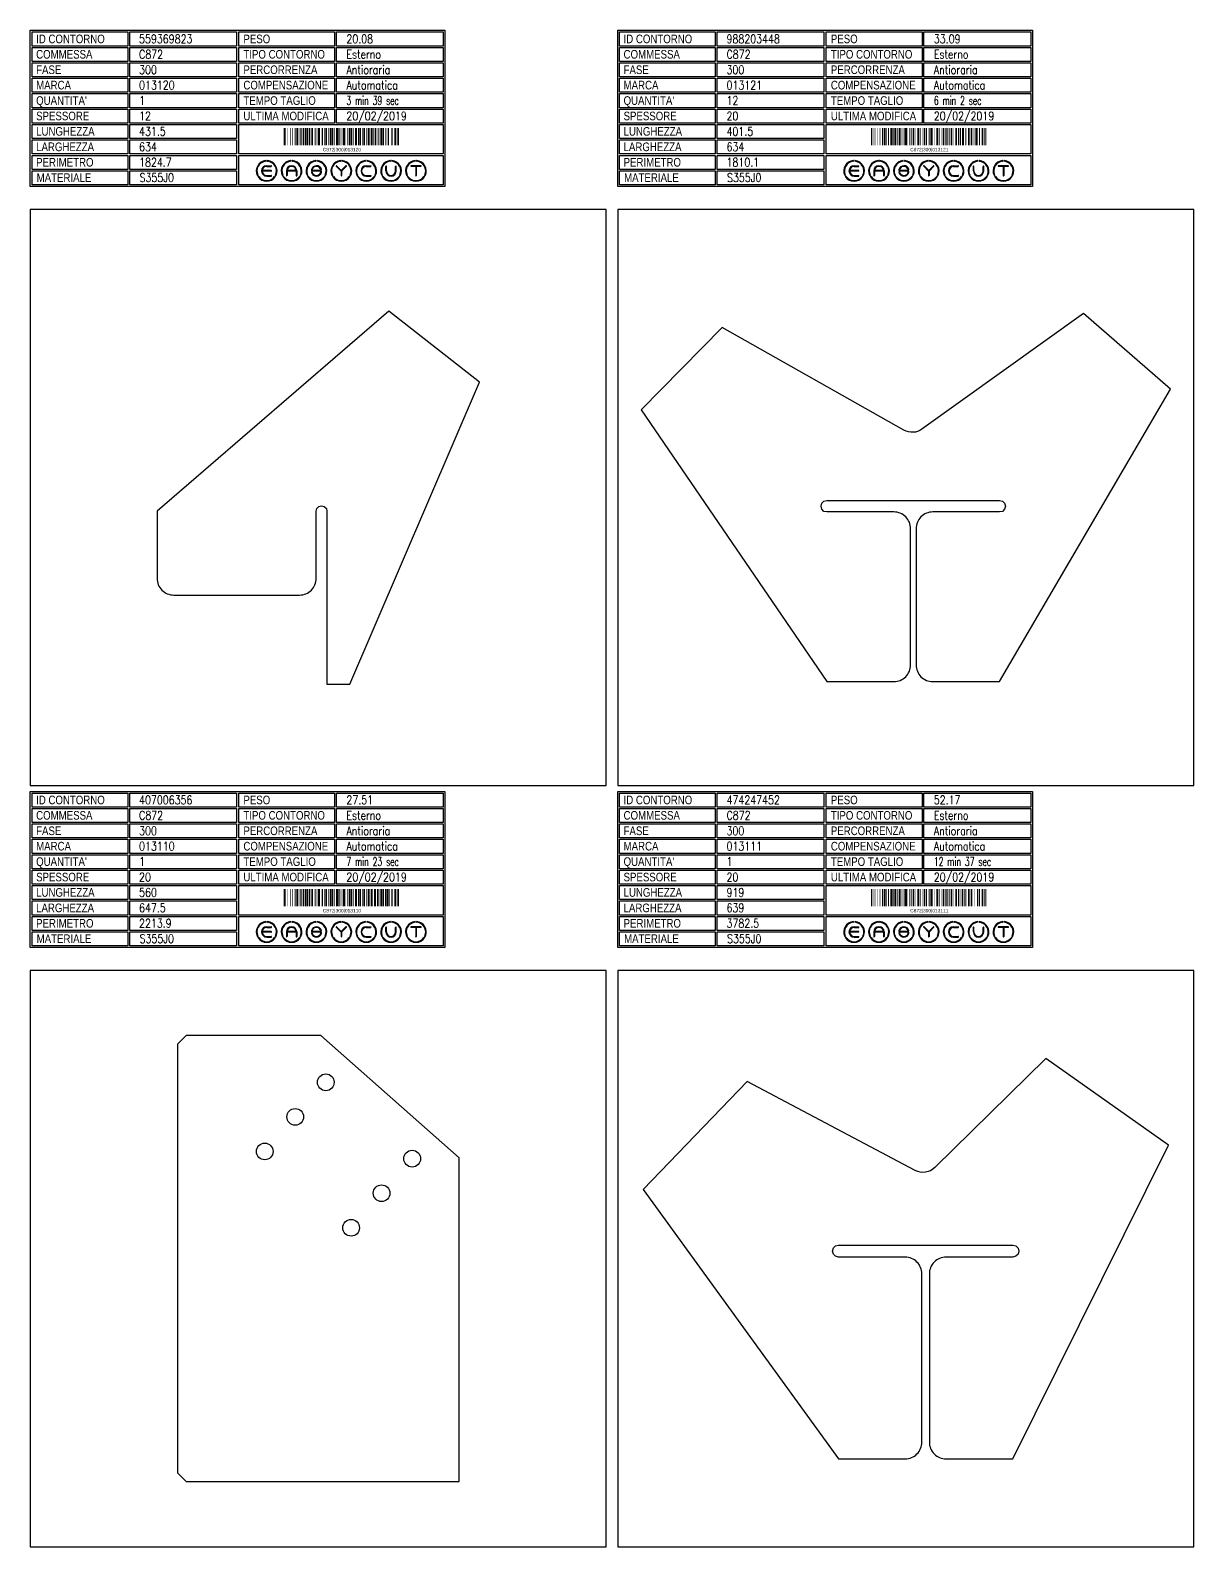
# Model space of a CAD drawing. Header units: millimetres. Extents: x 10000 to 55964, y 10000 to 31380.
# Drawn here: x 13060 to 15080, y 15365 to 17997 of the extents above; entities that cross this region are included whole.
import ezdxf
from ezdxf.enums import TextEntityAlignment as Align

# ---------------------------------------------------------------- set-up
doc = ezdxf.new("R2010")
doc.units = ezdxf.units.MM
doc.styles.add('EasyCutStyle', font='romans.shx', dxfattribs={"width": 0.8})
doc.styles.add('EasyCutStyle1', font='arial.ttf', dxfattribs={"width": 0.8})
doc.styles.get("Standard").update_dxf_attribs({"font": 'arial.ttf'})

# ---------------------------------------------------------------- blocks, each defined once
blk = doc.blocks.new('BlockShape01')
at = {"color": 253}
blk.add_lwpolyline([(0, 0), (720, 0), (720, -271), (0, -271)], close=True, dxfattribs=at)
at = {"color": 2}
for points in [[(3, -2.9), (169.3, -2.9), (169.3, -27.3), (3, -27.3)], [(3, -2.9), (169.3, -2.9), (169.3, -27.3), (3, -27.3)], [(361.9, -2.9), (528.3, -2.9), (528.3, -27.3), (361.9, -27.3)], [(3, -29.6), (169.3, -29.6), (169.3, -54), (3, -54)], [(361.9, -29.6), (528.3, -29.6), (528.3, -54), (361.9, -54)], [(3, -56.4), (169.3, -56.4), (169.3, -80.8), (3, -80.8)], [(361.9, -56.4), (528.3, -56.4), (528.3, -80.8), (361.9, -80.8)], [(3, -83.1), (169.3, -83.1), (169.3, -107.6), (3, -107.6)], [(361.9, -83.1), (528.3, -83.1), (528.3, -107.6), (361.9, -107.6)], [(3, -109.9), (169.3, -109.9), (169.3, -134.3), (3, -134.3)], [(361.9, -109.9), (528.3, -109.9), (528.3, -134.3), (361.9, -134.3)], [(3, -136.7), (169.3, -136.7), (169.3, -161.1), (3, -161.1)], [(361.9, -136.7), (528.3, -136.7), (528.3, -161.1), (361.9, -161.1)], [(3, -163.4), (169.3, -163.4), (169.3, -187.9), (3, -187.9)], [(3, -190.2), (169.3, -190.2), (169.3, -214.6), (3, -214.6)], [(3, -217), (169.3, -217), (169.3, -241.4), (3, -241.4)], [(3, -243.7), (169.3, -243.7), (169.3, -268.1), (3, -268.1)]]:
    blk.add_lwpolyline(points, close=True, dxfattribs=at)
at = {"color": 1}
for points in [[(172.7, -2.9), (358.1, -2.9), (358.1, -27.3), (172.7, -27.3)], [(531.6, -2.9), (717, -2.9), (717, -27.3), (531.6, -27.3)], [(172.7, -29.6), (358.1, -29.6), (358.1, -54), (172.7, -54)], [(531.6, -29.6), (717, -29.6), (717, -54), (531.6, -54)], [(172.7, -56.4), (358.1, -56.4), (358.1, -80.8), (172.7, -80.8)], [(531.6, -56.4), (717, -56.4), (717, -80.8), (531.6, -80.8)], [(172.7, -83.1), (358.1, -83.1), (358.1, -107.6), (172.7, -107.6)], [(531.6, -83.1), (717, -83.1), (717, -107.6), (531.6, -107.6)], [(172.7, -109.9), (358.1, -109.9), (358.1, -134.3), (172.7, -134.3)], [(531.6, -109.9), (717, -109.9), (717, -134.3), (531.6, -134.3)], [(172.7, -136.7), (358.1, -136.7), (358.1, -161.1), (172.7, -161.1)], [(531.6, -136.7), (717, -136.7), (717, -161.1), (531.6, -161.1)], [(172.7, -163.4), (358.1, -163.4), (358.1, -187.9), (172.7, -187.9)], [(361.9, -163.4), (717, -163.4), (717, -214.6), (361.9, -214.6)], [(172.7, -190.2), (358.1, -190.2), (358.1, -214.6), (172.7, -214.6)], [(172.7, -217), (358.1, -217), (358.1, -241.4), (172.7, -241.4)], [(361.9, -217), (717, -217), (717, -268.1), (361.9, -268.1)], [(172.7, -243.7), (358.1, -243.7), (358.1, -268.1), (172.7, -268.1)]]:
    blk.add_lwpolyline(points, close=True, dxfattribs=at)
at = {"color": 161, "style": 'EasyCutStyle1', "width": 0.8}
for s, p in [('ID CONTORNO', (10.1, -22.4)), ('PESO', (370, -22.4)), ('COMMESSA', (10.1, -49.1)), ('TIPO CONTORNO', (370, -49.1)), ('FASE', (10.1, -75.9)), ('PERCORRENZA', (370, -75.9)), ('MARCA', (10.1, -102.6)), ('COMPENSAZIONE', (370, -102.6)), ("QUANTITA'", (10.1, -129.4)), ('TEMPO TAGLIO', (370, -129.4)), ('SPESSORE', (10.1, -156.2)), ('ULTIMA MODIFICA', (370, -156.2)), ('LUNGHEZZA', (10.1, -182.9)), ('LARGHEZZA', (10.1, -209.7)), ('PERIMETRO', (10.1, -236.5)), ('MATERIALE', (11, -263.2))]:
    blk.add_text(s, height=15, dxfattribs=at).set_placement(p)
at = {"style": 'EasyCutStyle'}
for tag, p, width in [('IDSHAPE', (188.9, -22.4), 0.8), ('WEIGTHSHAPE', (548.8, -22.4), 0.8), ('ORDERSHAPE', (188.9, -49.1), 0.8), ('TYPESHAPE', (548.8, -49.1), 0.8), ('PHASESHAPE', (188.9, -75.9), 0.8), ('JOUSHAPE', (548.8, -75.9), 0.8), ('MKSHAPE', (188.9, -102.6), 0.8), ('COMPSHAPE', (548.8, -102.6), 0.8), ('QTASHAPE', (188.9, -129.4), 0.8), ('TIMECUTSHAPE', (548.8, -129.4), 0.65), ('TKSHAPE', (188.9, -156.2), 0.8), ('LASTMODIFYSHAPE', (548.8, -156.2), 0.8), ('LENGTHSHAPE', (188.9, -182.9), 0.8), ('HEIGHTSHAPE', (188.9, -209.7), 0.8), ('PERIMETERSHAPE', (188.9, -236.5), 0.8), ('MATSHAPE', (189.8, -263.2), 0.8)]:
    blk.add_attdef(tag, p, '', height=15, dxfattribs=dict(at, width=width))
blk = doc.blocks.new('Logo')
for color, points in [(140, [(-144.9, -7.2, -1), (-145.9, -7.6, -0.520567), (-131.2, 17.9, -1), (-131.1, 16.9, 0.520567)]), (256, [(-121.7, 0.5), (-137.5, 0.5, -0.394366), (-129.6, 7.9), (-121.7, 7.9, 1), (-121.7, 9), (-129.6, 9, 1), (-129.6, -9), (-121.7, -9, 1), (-121.7, -7.9), (-129.6, -7.9, -0.394366), (-137.5, -0.5), (-121.7, -0.5, 1)]), (140, [(-114.3, -7.2, 1), (-113.3, -7.6, 0.520567), (-128, 17.9, 0.916853), (-128.2, 16.9, 0.043377), (-128.1, 16.9, -0.520567)]), (140, [(-101.7, -7.2, -1), (-102.7, -7.6, -0.520567), (-88, 17.9, -1), (-87.9, 16.9, 0.520567)]), (140, [(-71.1, -7.2, 1), (-70.1, -7.6, 0.520567), (-84.8, 17.9, 1), (-84.9, 16.9, -0.520567)]), (140, [(-58.5, -7.2, -1), (-59.5, -7.6, -0.520567), (-44.8, 17.9, -1), (-44.7, 16.9, 0.520567)]), (256, [(-36.6, -0.5, -0.486114), (-35.5, -1.9, -0.776377), (-50.9, -2, 1), (-51.9, -2.3, 0.776377), (-34.5, -2.1, 0.486114), (-36.6, 0.5), (-49.8, 0.5, -0.486114), (-50.9, 1.9, -0.776377), (-35.5, 2, 1), (-34.5, 2.3, 0.776377), (-51.9, 2.1, 0.486114), (-49.8, -0.5)]), (140, [(-27.9, -7.2, 1), (-26.9, -7.6, 0.520567), (-41.6, 17.9, 1), (-41.7, 16.9, -0.520567)]), (140, [(-15.3, -7.2, -1), (-16.3, -7.6, -0.520567), (-1.6, 17.9, -1), (-1.5, 16.9, 0.520567)]), (256, [(0, 0.8), (-8.1, 8.8, 1), (-8.8, 8.1), (-0.5, -0.2), (-0.5, -7.9, 1), (0.5, -7.9), (0.5, -0.2), (8.8, 8.1, 1), (8.1, 8.8)]), (140, [(15.3, -7.2, 1), (16.3, -7.6, 0.520567), (1.6, 17.9, 1), (1.5, 16.9, -0.520567)]), (140, [(27.9, -7.2, -1), (26.9, -7.6, -0.520567), (41.6, 17.9, -1), (41.7, 16.9, 0.520567)]), (256, [(43.2, -9), (51.1, -9, 1), (51.1, -7.9), (43.2, -7.9, -1), (43.2, 7.9), (51.1, 7.9, 1), (51.1, 9), (43.2, 9, 1)]), (140, [(58.5, -7.2, 1), (59.5, -7.6, 0.520567), (44.8, 17.9, 1), (44.7, 16.9, -0.520567)]), (140, [(71.1, -7.2, -1), (70.1, -7.6, -0.520567), (84.8, 17.9, -1), (84.9, 16.9, 0.520567)]), (256, [(78.5, 0), (78.5, 7.9, 1), (77.4, 7.9), (77.4, 0, 1), (95.4, 0), (95.4, 7.9, 1), (94.3, 7.9), (94.3, 0, -1)]), (140, [(101.7, -7.2, 1), (102.7, -7.6, 0.520567), (88, 17.9, 1), (87.9, 16.9, -0.520567)]), (140, [(114.3, -7.2, -1), (113.3, -7.6, -0.520567), (128, 17.9, -1), (128.1, 16.9, 0.520567)]), (256, [(121.1, 9, 1), (121.1, 7.9), (129.1, 7.9), (129.1, -7.9, 1), (130.1, -7.9), (130.1, 7.9), (138.1, 7.9, 1), (138.1, 9)]), (140, [(144.9, -7.2, 1), (145.9, -7.6, 0.520567), (131.2, 17.9, 1), (131.1, 16.9, -0.520567)]), (140, [(-114.9, -10.3, 1), (-115.7, -9.7, -0.520567), (-143.5, -9.7, 1), (-144.3, -10.3, 0.520567)]), (140, [(-71.7, -10.3, 1), (-72.5, -9.7, -0.520567), (-100.3, -9.7, 1), (-101.1, -10.3, 0.520567)]), (140, [(-28.5, -10.3, 1), (-29.3, -9.7, -0.520567), (-57.1, -9.7, 1), (-57.9, -10.3, 0.520567)]), (140, [(14.7, -10.3, 1), (13.9, -9.7, -0.520567), (-13.9, -9.7, 1), (-14.7, -10.3, 0.520567)]), (140, [(57.9, -10.3, 1), (57.1, -9.7, -0.520567), (29.3, -9.7, 1), (28.5, -10.3, 0.520567)]), (140, [(101.1, -10.3, 1), (100.3, -9.7, -0.520567), (72.5, -9.7, 1), (71.7, -10.3, 0.520567)]), (140, [(144.3, -10.3, 1), (143.5, -9.7, -0.520567), (115.7, -9.7, 1), (114.9, -10.3, 0.520567)])]:
    blk.add_hatch(color=color).paths.add_polyline_path(points)
h = blk.add_hatch(color=256)
h.paths.add_polyline_path([(-78.5, -0.5), (-78.5, -7.9, 1), (-77.4, -7.9), (-77.4, 0, 1), (-95.4, 0), (-95.4, -7.9, 1), (-94.3, -7.9), (-94.3, -0.5)])
h.paths.add_polyline_path([(-94.3, 0.5, -0.933992), (-78.5, 0.5)], flags=16)
for p, q in [((-121.7, 0.5), (-137.5, 0.5)), ((-129.6, 9), (-121.7, 9)), ((-129.6, 7.9), (-121.7, 7.9)), ((-95.4, 0), (-95.4, -7.9)), ((-78.5, 0.5), (-94.3, 0.5)), ((-77.4, 0), (-77.4, -7.9)), ((-36.6, 0.5), (-49.8, 0.5)), ((-0.5, -0.2), (-8.8, 8.1)), ((0, 0.8), (-8.1, 8.8)), ((0, 0.8), (8.1, 8.8)), ((0.5, -0.2), (8.8, 8.1)), ((43.2, 9), (51.1, 9)), ((43.2, 7.9), (51.1, 7.9)), ((77.4, 0), (77.4, 7.9)), ((78.5, 0), (78.5, 7.9)), ((94.3, 0), (94.3, 7.9)), ((95.4, 0), (95.4, 7.9)), ((138.1, 9), (121.1, 9)), ((129.1, 7.9), (121.1, 7.9)), ((129.1, 7.9), (129.1, -7.9)), ((130.1, 7.9), (130.1, -7.9)), ((138.1, 7.9), (130.1, 7.9)), ((-121.7, -0.5), (-137.5, -0.5)), ((-129.6, -7.9), (-121.7, -7.9)), ((-129.6, -9), (-121.7, -9)), ((-94.3, -0.5), (-94.3, -7.9)), ((-78.5, -0.5), (-94.3, -0.5)), ((-78.5, -0.5), (-78.5, -7.9)), ((-36.6, -0.5), (-49.8, -0.5)), ((-0.5, -0.2), (-0.5, -7.9)), ((0.5, -0.2), (0.5, -7.9)), ((43.2, -7.9), (51.1, -7.9)), ((43.2, -9), (51.1, -9))]:
    blk.add_line(p, q)
at = {"color": 140}
for centre, radius, start, end in [((-129.6, 0), 18, 95, 205), ((-129.6, 0), 16.9, 95, 205), ((-131.1, 17.4), 0.54, 275, 95), ((-128.1, 17.4), 0.54, 85, 265), ((-129.6, 0), 16.9, 335, 85), ((-129.6, 0), 18, 335, 85), ((-86.4, 0), 18, 95, 205), ((-86.4, 0), 16.9, 95, 205), ((-87.9, 17.4), 0.54, 275, 95), ((-84.9, 17.4), 0.54, 85, 265), ((-86.4, 0), 16.9, 335, 85), ((-86.4, 0), 18, 335, 85), ((-43.2, 0), 18, 95, 205), ((-43.2, 0), 16.9, 95, 205), ((-44.7, 17.4), 0.54, 275, 95), ((-41.7, 17.4), 0.54, 85, 265), ((-43.2, 0), 16.9, 335, 85), ((-43.2, 0), 18, 335, 85), ((0, 0), 18, 95, 205), ((0, 0), 16.9, 95, 205), ((-1.5, 17.4), 0.54, 275, 95), ((1.5, 17.4), 0.54, 85, 265), ((0, 0), 16.9, 335, 85), ((0, 0), 18, 335, 85), ((43.2, 0), 18, 95, 205), ((43.2, 0), 16.9, 95, 205), ((41.7, 17.4), 0.54, 275, 95), ((44.7, 17.4), 0.54, 85, 265), ((43.2, 0), 16.9, 335, 85), ((43.2, 0), 18, 335, 85), ((86.4, 0), 18, 95, 205), ((86.4, 0), 16.9, 95, 205), ((84.9, 17.4), 0.54, 275, 95), ((87.9, 17.4), 0.54, 85, 265), ((86.4, 0), 16.9, 335, 85), ((86.4, 0), 18, 335, 85), ((129.6, 0), 18, 95, 205), ((129.6, 0), 16.9, 95, 205), ((128.1, 17.4), 0.54, 275, 95), ((131.1, 17.4), 0.54, 85, 265), ((129.6, 0), 16.9, 335, 85), ((129.6, 0), 18, 335, 85), ((-145.4, -7.4), 0.54, 205, 25), ((-143.9, -10), 0.54, 35, 215), ((-129.6, 0), 18, 215, 325), ((-129.6, 0), 16.9, 215, 325), ((-115.3, -10), 0.54, 325, 145), ((-113.8, -7.4), 0.54, 155, 335), ((-102.2, -7.4), 0.54, 205, 25), ((-100.7, -10), 0.54, 35, 215), ((-86.4, 0), 18, 215, 325), ((-86.4, 0), 16.9, 215, 325), ((-72.1, -10), 0.54, 325, 145), ((-70.6, -7.4), 0.54, 155, 335), ((-59, -7.4), 0.54, 205, 25), ((-57.5, -10), 0.54, 35, 215), ((-43.2, 0), 18, 215, 325), ((-43.2, 0), 16.9, 215, 325), ((-28.9, -10), 0.54, 325, 145), ((-27.4, -7.4), 0.54, 155, 335), ((-15.8, -7.4), 0.54, 205, 25), ((-14.3, -10), 0.54, 35, 215), ((0, 0), 18, 215, 325), ((0, 0), 16.9, 215, 325), ((14.3, -10), 0.54, 325, 145), ((15.8, -7.4), 0.54, 155, 335), ((27.4, -7.4), 0.54, 205, 25), ((28.9, -10), 0.54, 35, 215), ((43.2, 0), 18, 215, 325), ((43.2, 0), 16.9, 215, 325), ((57.5, -10), 0.54, 325, 145), ((59, -7.4), 0.54, 155, 335), ((70.6, -7.4), 0.54, 205, 25), ((72.1, -10), 0.54, 35, 215), ((86.4, 0), 18, 215, 325), ((86.4, 0), 16.9, 215, 325), ((100.7, -10), 0.54, 325, 145), ((102.2, -7.4), 0.54, 155, 335), ((113.8, -7.4), 0.54, 205, 25), ((115.3, -10), 0.54, 35, 215), ((129.6, 0), 18, 215, 325), ((129.6, 0), 16.9, 215, 325), ((143.9, -10), 0.54, 325, 145), ((145.4, -7.4), 0.54, 155, 335)]:
    blk.add_arc(centre, radius, start, end, dxfattribs=at)
for centre, radius, start, end in [((-129.6, 0), 9, 90, 270), ((-129.6, 0), 7.92, 90, 176.0904), ((-121.7, 8.5), 0.54, 270, 90), ((-121.7, 0), 0.54, 270, 90), ((-86.4, 0), 9, 0, 180), ((-86.4, 0), 7.92, 3.9096, 176.0904), ((-49.8, 1.6), 2.16, 166.2998, 270), ((-43.2, 0), 9, 15, 166.2998), ((-43.2, 0), 7.92, 15, 166.2998), ((-49.8, 1.6), 1.08, 166.2998, 270), ((-36.6, -1.6), 2.16, 346.2998, 90), ((-35, 2.2), 0.54, 195, 15), ((-8.5, 8.5), 0.54, 45, 225), ((8.5, 8.5), 0.54, 315, 135), ((43.2, 0), 9, 90, 270), ((43.2, 0), 7.92, 90, 270), ((51.1, 8.5), 0.54, 270, 90), ((77.9, 7.9), 0.54, 0, 180), ((86.4, 0), 9, 180, 0), ((86.4, 0), 7.92, 180, 0), ((94.9, 7.9), 0.54, 0, 180), ((121.1, 8.5), 0.54, 90, 270), ((138.1, 8.5), 0.54, 270, 90), ((-129.6, 0), 7.92, 183.9096, 270), ((-121.7, -8.5), 0.54, 270, 90), ((-94.9, -7.9), 0.54, 180, 0), ((-77.9, -7.9), 0.54, 180, 0), ((-51.4, -2.2), 0.54, 15, 195), ((-43.2, 0), 9, 195, 346.2998), ((-43.2, 0), 7.92, 195, 346.2998), ((-36.6, -1.6), 1.08, 346.2998, 90), ((0, -7.9), 0.54, 180, 0), ((51.1, -8.5), 0.54, 270, 90), ((129.6, -7.9), 0.54, 180, 0)]:
    blk.add_arc(centre, radius, start, end)
blk = doc.blocks.new('407006356_128', base_point=(320, -396.25))
at = {"linetype": 'Continuous'}
for points, const_width in [([(321, -396.25), (321, -366.25)], 2), ([(323.5, -396.25), (323.5, -366.25)], 1), ([(326.5, -396.25), (326.5, -366.25)], 1), ([(331.5, -396.25), (331.5, -366.25)], 1), ([(335.5, -396.25), (335.5, -366.25)], 1), ([(340, -396.25), (340, -366.25)], 2), ([(343.5, -396.25), (343.5, -366.25)], 3), ([(346.5, -396.25), (346.5, -366.25)], 1), ([(350, -396.25), (350, -366.25)], 2), ([(354.5, -396.25), (354.5, -366.25)], 3), ([(358, -396.25), (358, -366.25)], 2), ([(361.5, -396.25), (361.5, -366.25)], 3), ([(365, -396.25), (365, -366.25)], 2), ([(369.5, -396.25), (369.5, -366.25)], 3), ([(373.5, -396.25), (373.5, -366.25)], 1), ([(375.5, -396.25), (375.5, -366.25)], 1), ([(377.5, -396.25), (377.5, -366.25)], 1), ([(381, -396.25), (381, -366.25)], 4), ([(387, -396.25), (387, -366.25)], 2), ([(390.5, -396.25), (390.5, -366.25)], 1), ([(393.5, -396.25), (393.5, -366.25)], 3), ([(397.5, -396.25), (397.5, -366.25)], 1), ([(401.5, -396.25), (401.5, -366.25)], 3), ([(405, -396.25), (405, -366.25)], 2), ([(408.5, -396.25), (408.5, -366.25)], 1), ([(412.5, -396.25), (412.5, -366.25)], 3), ([(416, -396.25), (416, -366.25)], 2), ([(419.5, -396.25), (419.5, -366.25)], 1), ([(421.5, -396.25), (421.5, -366.25)], 1), ([(425, -396.25), (425, -366.25)], 4), ([(430.5, -396.25), (430.5, -366.25)], 1), ([(434.5, -396.25), (434.5, -366.25)], 3), ([(438, -396.25), (438, -366.25)], 2), ([(441.5, -396.25), (441.5, -366.25)], 1), ([(445.5, -396.25), (445.5, -366.25)], 3), ([(450, -396.25), (450, -366.25)], 2), ([(453, -396.25), (453, -366.25)], 2), ([(456.5, -396.25), (456.5, -366.25)], 1), ([(459.5, -396.25), (459.5, -366.25)], 3), ([(463.5, -396.25), (463.5, -366.25)], 1), ([(467.5, -396.25), (467.5, -366.25)], 3), ([(472, -396.25), (472, -366.25)], 2), ([(474.5, -396.25), (474.5, -366.25)], 1), ([(478.5, -396.25), (478.5, -366.25)], 3), ([(483, -396.25), (483, -366.25)], 2), ([(485.5, -396.25), (485.5, -366.25)], 1), ([(489.5, -396.25), (489.5, -366.25)], 3), ([(493, -396.25), (493, -366.25)], 2), ([(497, -396.25), (497, -366.25)], 2), ([(500.5, -396.25), (500.5, -366.25)], 3), ([(503.5, -396.25), (503.5, -366.25)], 1), ([(508, -396.25), (508, -366.25)], 2), ([(513.5, -396.25), (513.5, -366.25)], 3), ([(516.5, -396.25), (516.5, -366.25)], 1), ([(519, -396.25), (519, -366.25)], 2)]:
    blk.add_lwpolyline(points, dxfattribs=dict(at, const_width=const_width))
blk.add_text('C872|300|013110', height=6).set_placement((421, -406.75), align=Align.CENTER)
blk = doc.blocks.new('474247452_128', base_point=(499.5, -400.5))
at = {"linetype": 'Continuous'}
for points, const_width in [([(500.5, -400.5), (500.5, -370.5)], 2), ([(503, -400.5), (503, -370.5)], 1), ([(506, -400.5), (506, -370.5)], 1), ([(511, -400.5), (511, -370.5)], 1), ([(515, -400.5), (515, -370.5)], 1), ([(519.5, -400.5), (519.5, -370.5)], 2), ([(523, -400.5), (523, -370.5)], 3), ([(526, -400.5), (526, -370.5)], 1), ([(529.5, -400.5), (529.5, -370.5)], 2), ([(534, -400.5), (534, -370.5)], 3), ([(537.5, -400.5), (537.5, -370.5)], 2), ([(541, -400.5), (541, -370.5)], 3), ([(544.5, -400.5), (544.5, -370.5)], 2), ([(549, -400.5), (549, -370.5)], 3), ([(553, -400.5), (553, -370.5)], 1), ([(555, -400.5), (555, -370.5)], 1), ([(557, -400.5), (557, -370.5)], 1), ([(560.5, -400.5), (560.5, -370.5)], 4), ([(566.5, -400.5), (566.5, -370.5)], 2), ([(570, -400.5), (570, -370.5)], 1), ([(573, -400.5), (573, -370.5)], 3), ([(577, -400.5), (577, -370.5)], 1), ([(581, -400.5), (581, -370.5)], 3), ([(584.5, -400.5), (584.5, -370.5)], 2), ([(588, -400.5), (588, -370.5)], 1), ([(592, -400.5), (592, -370.5)], 3), ([(595.5, -400.5), (595.5, -370.5)], 2), ([(599, -400.5), (599, -370.5)], 1), ([(601, -400.5), (601, -370.5)], 1), ([(604.5, -400.5), (604.5, -370.5)], 4), ([(610, -400.5), (610, -370.5)], 1), ([(614, -400.5), (614, -370.5)], 3), ([(617.5, -400.5), (617.5, -370.5)], 2), ([(621, -400.5), (621, -370.5)], 1), ([(625, -400.5), (625, -370.5)], 3), ([(629.5, -400.5), (629.5, -370.5)], 2), ([(632.5, -400.5), (632.5, -370.5)], 2), ([(636, -400.5), (636, -370.5)], 1), ([(639, -400.5), (639, -370.5)], 3), ([(643, -400.5), (643, -370.5)], 1), ([(647, -400.5), (647, -370.5)], 3), ([(651.5, -400.5), (651.5, -370.5)], 2), ([(654, -400.5), (654, -370.5)], 1), ([(658, -400.5), (658, -370.5)], 3), ([(662.5, -400.5), (662.5, -370.5)], 2), ([(665, -400.5), (665, -370.5)], 1), ([(669, -400.5), (669, -370.5)], 3), ([(673.5, -400.5), (673.5, -370.5)], 2), ([(676, -400.5), (676, -370.5)], 1), ([(679, -400.5), (679, -370.5)], 1), ([(684.5, -400.5), (684.5, -370.5)], 2), ([(687.5, -400.5), (687.5, -370.5)], 2), ([(693, -400.5), (693, -370.5)], 3), ([(696, -400.5), (696, -370.5)], 1), ([(698.5, -400.5), (698.5, -370.5)], 2)]:
    blk.add_lwpolyline(points, dxfattribs=dict(at, const_width=const_width))
blk.add_text('C872|300|013111', height=6).set_placement((600.5, -411), align=Align.CENTER)
blk = doc.blocks.new('559369823_128', base_point=(255.75, -403))
at = {"linetype": 'Continuous'}
for points, const_width in [([(256.75, -403), (256.75, -373)], 2), ([(259.25, -403), (259.25, -373)], 1), ([(262.25, -403), (262.25, -373)], 1), ([(267.25, -403), (267.25, -373)], 1), ([(271.25, -403), (271.25, -373)], 1), ([(275.75, -403), (275.75, -373)], 2), ([(279.25, -403), (279.25, -373)], 3), ([(282.25, -403), (282.25, -373)], 1), ([(285.75, -403), (285.75, -373)], 2), ([(290.25, -403), (290.25, -373)], 3), ([(293.75, -403), (293.75, -373)], 2), ([(297.25, -403), (297.25, -373)], 3), ([(300.75, -403), (300.75, -373)], 2), ([(305.25, -403), (305.25, -373)], 3), ([(309.25, -403), (309.25, -373)], 1), ([(311.25, -403), (311.25, -373)], 1), ([(313.25, -403), (313.25, -373)], 1), ([(316.75, -403), (316.75, -373)], 4), ([(322.75, -403), (322.75, -373)], 2), ([(326.25, -403), (326.25, -373)], 1), ([(329.25, -403), (329.25, -373)], 3), ([(333.25, -403), (333.25, -373)], 1), ([(337.25, -403), (337.25, -373)], 3), ([(340.75, -403), (340.75, -373)], 2), ([(344.25, -403), (344.25, -373)], 1), ([(348.25, -403), (348.25, -373)], 3), ([(351.75, -403), (351.75, -373)], 2), ([(355.25, -403), (355.25, -373)], 1), ([(357.25, -403), (357.25, -373)], 1), ([(360.75, -403), (360.75, -373)], 4), ([(366.25, -403), (366.25, -373)], 1), ([(370.25, -403), (370.25, -373)], 3), ([(373.75, -403), (373.75, -373)], 2), ([(377.25, -403), (377.25, -373)], 1), ([(381.25, -403), (381.25, -373)], 3), ([(385.75, -403), (385.75, -373)], 2), ([(388.75, -403), (388.75, -373)], 2), ([(392.25, -403), (392.25, -373)], 1), ([(395.25, -403), (395.25, -373)], 3), ([(399.25, -403), (399.25, -373)], 1), ([(403.25, -403), (403.25, -373)], 3), ([(407.75, -403), (407.75, -373)], 2), ([(410.75, -403), (410.75, -373)], 2), ([(415.25, -403), (415.25, -373)], 3), ([(419.25, -403), (419.25, -373)], 1), ([(421.25, -403), (421.25, -373)], 1), ([(425.25, -403), (425.25, -373)], 3), ([(428.75, -403), (428.75, -373)], 2), ([(432.25, -403), (432.25, -373)], 1), ([(435.25, -403), (435.25, -373)], 1), ([(437.75, -403), (437.75, -373)], 2), ([(443.75, -403), (443.75, -373)], 2), ([(449.25, -403), (449.25, -373)], 3), ([(452.25, -403), (452.25, -373)], 1), ([(454.75, -403), (454.75, -373)], 2)]:
    blk.add_lwpolyline(points, dxfattribs=dict(at, const_width=const_width))
blk.add_text('C872|300|013120', height=6).set_placement((356.75, -413.5), align=Align.CENTER)
blk = doc.blocks.new('988203448_128', base_point=(240.75, -403))
at = {"linetype": 'Continuous'}
for points, const_width in [([(241.75, -403), (241.75, -373)], 2), ([(244.25, -403), (244.25, -373)], 1), ([(247.25, -403), (247.25, -373)], 1), ([(252.25, -403), (252.25, -373)], 1), ([(256.25, -403), (256.25, -373)], 1), ([(260.75, -403), (260.75, -373)], 2), ([(264.25, -403), (264.25, -373)], 3), ([(267.25, -403), (267.25, -373)], 1), ([(270.75, -403), (270.75, -373)], 2), ([(275.25, -403), (275.25, -373)], 3), ([(278.75, -403), (278.75, -373)], 2), ([(282.25, -403), (282.25, -373)], 3), ([(285.75, -403), (285.75, -373)], 2), ([(290.25, -403), (290.25, -373)], 3), ([(294.25, -403), (294.25, -373)], 1), ([(296.25, -403), (296.25, -373)], 1), ([(298.25, -403), (298.25, -373)], 1), ([(301.75, -403), (301.75, -373)], 4), ([(307.75, -403), (307.75, -373)], 2), ([(311.25, -403), (311.25, -373)], 1), ([(314.25, -403), (314.25, -373)], 3), ([(318.25, -403), (318.25, -373)], 1), ([(322.25, -403), (322.25, -373)], 3), ([(325.75, -403), (325.75, -373)], 2), ([(329.25, -403), (329.25, -373)], 1), ([(333.25, -403), (333.25, -373)], 3), ([(336.75, -403), (336.75, -373)], 2), ([(340.25, -403), (340.25, -373)], 1), ([(342.25, -403), (342.25, -373)], 1), ([(345.75, -403), (345.75, -373)], 4), ([(351.25, -403), (351.25, -373)], 1), ([(355.25, -403), (355.25, -373)], 3), ([(358.75, -403), (358.75, -373)], 2), ([(362.25, -403), (362.25, -373)], 1), ([(366.25, -403), (366.25, -373)], 3), ([(370.75, -403), (370.75, -373)], 2), ([(373.75, -403), (373.75, -373)], 2), ([(377.25, -403), (377.25, -373)], 1), ([(380.25, -403), (380.25, -373)], 3), ([(384.25, -403), (384.25, -373)], 1), ([(388.25, -403), (388.25, -373)], 3), ([(392.75, -403), (392.75, -373)], 2), ([(395.75, -403), (395.75, -373)], 2), ([(400.25, -403), (400.25, -373)], 3), ([(404.25, -403), (404.25, -373)], 1), ([(406.25, -403), (406.25, -373)], 1), ([(410.25, -403), (410.25, -373)], 3), ([(414.75, -403), (414.75, -373)], 2), ([(417.25, -403), (417.25, -373)], 1), ([(419.25, -403), (419.25, -373)], 1), ([(423.75, -403), (423.75, -373)], 4), ([(428.75, -403), (428.75, -373)], 2), ([(434.25, -403), (434.25, -373)], 3), ([(437.25, -403), (437.25, -373)], 1), ([(439.75, -403), (439.75, -373)], 2)]:
    blk.add_lwpolyline(points, dxfattribs=dict(at, const_width=const_width))
blk.add_text('C872|300|013121', height=6).set_placement((341.75, -413.5), align=Align.CENTER)

msp = doc.modelspace()

# ---------------------------------------------------------------- linework, layer by layer
for p, q in [((14060, 17686), (13060, 17686)), ((13060, 17686), (13060, 16686)), ((14060, 16686), (14060, 17686)), ((15080, 17686), (14080, 17686)), ((14080, 17686), (14080, 16686)), ((15080, 16686), (15080, 17686)), ((13060, 16686), (14060, 16686)), ((14080, 16686), (15080, 16686)), ((14060, 16365), (13060, 16365)), ((13060, 16365), (13060, 15365)), ((14060, 15365), (14060, 16365)), ((15080, 16365), (14080, 16365)), ((14080, 16365), (14080, 15365)), ((15080, 15365), (15080, 16365)), ((13060, 15365), (14060, 15365)), ((14080, 15365), (15080, 15365))]:
    msp.add_line(p, q)
at = {"color": 2}
for points in [[(13575, 16862.3), (13615, 16862.3), (13840, 17386.3), (13682.5, 17509.8), (13280, 17162.3), (13280, 17045.8, 0.414214), (13309, 17016.8), (13527.5, 17016.8, 0.414214), (13556.5, 17045.8), (13556.5, 17162.3), (13557.5, 17166.8), (13561, 17170.3), (13565.5, 17171.8), (13570.5, 17170.3), (13574, 17166.8), (13575, 17162.3)], [(14443, 16866.5), (14559.5, 16866.5, 0.414214), (14588.5, 16895.5), (14588.5, 17132, 0.414214), (14559.5, 17161), (14443, 17161), (14438, 17162), (14434.5, 17166), (14433, 17171), (14434.5, 17176), (14438, 17179.5), (14443, 17181), (14743, 17181), (14748, 17179.5), (14751.5, 17176), (14753, 17171), (14751.5, 17166), (14748, 17162), (14743, 17161), (14627, 17161, 0.414214), (14598, 17132), (14598, 16895.5, 0.414214), (14627, 16866.5), (14743, 16866.5), (15039.5, 17374), (14888.5, 17505.5), (14608, 17304.5, -0.290066), (14577, 17303), (14261, 17481), (14120.5, 17338.5)], [(14463.5, 15517.5), (14579, 15517.5, 0.414214), (14608, 15546.5), (14608, 15838.5, 0.414214), (14579, 15867.5), (14463.5, 15867.5), (14458, 15869), (14454.5, 15873), (14453, 15878), (14454.5, 15883.5), (14458, 15887), (14463.5, 15888.5), (14766, 15888.5), (14771, 15887), (14775, 15883), (14776.5, 15878), (14775, 15873), (14771, 15869), (14766, 15867.5), (14650, 15867.5, 0.414214), (14621, 15838.5), (14621, 15546.5, 0.414214), (14650, 15517.5), (14766, 15517.5), (15036, 16062), (14823.5, 16212.5), (14630.5, 16023, -0.328159), (14596.5, 16018), (14304.5, 16172.5), (14124, 15985)]]:
    msp.add_lwpolyline(points, format="xyb", close=True, dxfattribs=at)
msp.add_lwpolyline([(13330.5, 15478), (13804.5, 15478), (13804.5, 16040), (13564.5, 16252), (13330.5, 16252), (13315.5, 16237), (13315.5, 15493)], close=True, dxfattribs=at)
at = {"color": 4}
for centre in [(13573, 16171), (13520, 16111), (13467, 16051), (13723, 16038.5), (13670, 15978.5), (13617, 15918.5)]:
    msp.add_circle(centre, 14.5, dxfattribs=at)

# ---------------------------------------------------------------- block references
for p, values in [((13060, 17997), {'IDSHAPE': '559369823', 'ORDERSHAPE': 'C872', 'PHASESHAPE': '300', 'MKSHAPE': '013120', 'TKSHAPE': '12', 'LENGTHSHAPE': '431.5', 'HEIGHTSHAPE': '634', 'MATSHAPE': 'S355J0', 'LASTMODIFYSHAPE': '20/02/2019', 'PERIMETERSHAPE': '1824.7', 'WEIGTHSHAPE': '20.08', 'TYPESHAPE': 'Esterno', 'JOUSHAPE': 'Antioraria', 'COMPSHAPE': 'Automatica', 'TIMECUTSHAPE': '3 min 39 sec', 'QTASHAPE': '1'}), ((14080, 17997), {'IDSHAPE': '988203448', 'ORDERSHAPE': 'C872', 'PHASESHAPE': '300', 'MKSHAPE': '013121', 'TKSHAPE': '20', 'LENGTHSHAPE': '401.5', 'HEIGHTSHAPE': '634', 'MATSHAPE': 'S355J0', 'LASTMODIFYSHAPE': '20/02/2019', 'PERIMETERSHAPE': '1810.1', 'WEIGTHSHAPE': '33.09', 'TYPESHAPE': 'Esterno', 'JOUSHAPE': 'Antioraria', 'COMPSHAPE': 'Automatica', 'TIMECUTSHAPE': '6 min 2 sec', 'QTASHAPE': '12'}), ((13060, 16676), {'IDSHAPE': '407006356', 'ORDERSHAPE': 'C872', 'PHASESHAPE': '300', 'MKSHAPE': '013110', 'TKSHAPE': '20', 'LENGTHSHAPE': '560', 'HEIGHTSHAPE': '647.5', 'MATSHAPE': 'S355J0', 'LASTMODIFYSHAPE': '20/02/2019', 'PERIMETERSHAPE': '2213.9', 'WEIGTHSHAPE': '27.51', 'TYPESHAPE': 'Esterno', 'JOUSHAPE': 'Antioraria', 'COMPSHAPE': 'Automatica', 'TIMECUTSHAPE': '7 min 23 sec', 'QTASHAPE': '1'}), ((14080, 16676), {'IDSHAPE': '474247452', 'ORDERSHAPE': 'C872', 'PHASESHAPE': '300', 'MKSHAPE': '013111', 'TKSHAPE': '20', 'LENGTHSHAPE': '919', 'HEIGHTSHAPE': '639', 'MATSHAPE': 'S355J0', 'LASTMODIFYSHAPE': '20/02/2019', 'PERIMETERSHAPE': '3782.5', 'WEIGTHSHAPE': '52.17', 'TYPESHAPE': 'Esterno', 'JOUSHAPE': 'Antioraria', 'COMPSHAPE': 'Automatica', 'TIMECUTSHAPE': '12 min 37 sec', 'QTASHAPE': '1'})]:
    msp.add_blockref('BlockShape01', p).add_auto_attribs(values)
for name, p in [('559369823_128', (13500, 17797.5)), ('988203448_128', (14520, 17797.5)), ('Logo', (13600, 17753)), ('Logo', (14620, 17753)), ('407006356_128', (13500, 16476.5)), ('474247452_128', (14520, 16476.5)), ('Logo', (13600, 16432)), ('Logo', (14620, 16432))]:
    msp.add_blockref(name, p)

doc.saveas('drawing.dxf')
